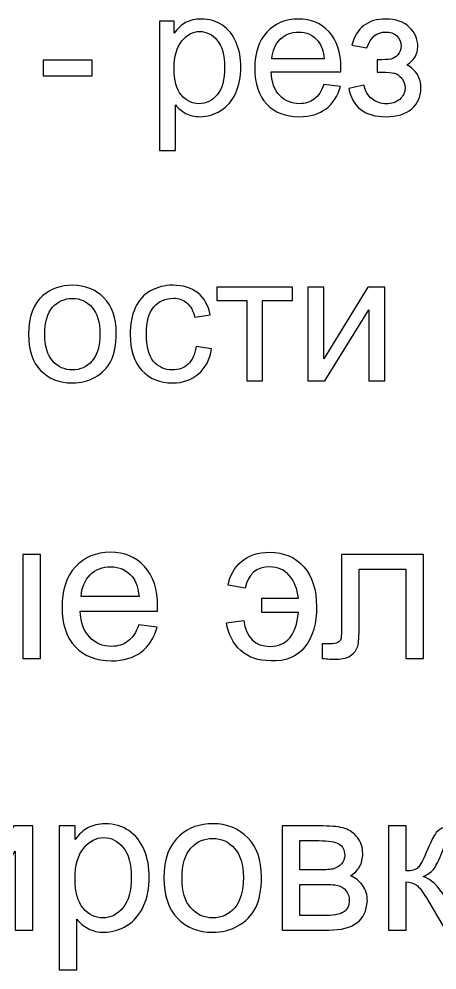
# Model space of a CAD drawing. Header units: millimetres. Extents: x 170 to 862, y -190 to 818.
# Drawn here: x 553.7 to 577.7, y 161.9 to 216.6 of the extents above; entities that cross this region are included whole.
import ezdxf

# ---------------------------------------------------------------- set-up
doc = ezdxf.new("R2010")
doc.units = ezdxf.units.MM
doc.header["$MEASUREMENT"] = 0
doc.layers.add('layer 1', color=7, linetype='Continuous')

msp = doc.modelspace()

# ---------------------------------------------------------------- linework, layer by layer
at = {"layer": 'layer 1', "color": 250}
for points, knots in [([(561.7509, 209.0199), (561.7509, 209.0199), (561.7509, 216.4803), (561.7509, 216.4803), (561.7509, 216.4803), (561.7509, 216.4803), (562.5821, 216.4803), (562.5821, 216.4803), (562.5821, 216.4803), (562.5821, 216.4803), (562.5821, 215.772), (562.5821, 215.772), (562.5821, 215.772), (562.7778, 216.0456), (562.9995, 216.2517), (563.2471, 216.3885), (563.2471, 216.3885), (563.493, 216.5253), (563.7926, 216.5946), (564.1442, 216.5946), (564.1442, 216.5946), (564.6048, 216.5946), (565.01, 216.4768), (565.3616, 216.2396), (565.3616, 216.2396), (565.7131, 216.004), (565.9781, 215.6698), (566.1582, 215.2403), (566.1582, 215.2403), (566.3365, 214.8091), (566.4266, 214.3381), (566.4266, 213.8238), (566.4266, 213.8238), (566.4266, 213.2748), (566.3279, 212.7795), (566.1305, 212.3379), (566.1305, 212.3379), (565.933, 211.8981), (565.6456, 211.5604), (565.2681, 211.3248), (565.2681, 211.3248), (564.8923, 211.0911), (564.4957, 210.9733), (564.0801, 210.9733), (564.0801, 210.9733), (563.7753, 210.9733), (563.5017, 211.0374), (563.261, 211.1655), (563.261, 211.1655), (563.0185, 211.2937), (562.8211, 211.4547), (562.6652, 211.6504), (562.6652, 211.6504), (562.6652, 211.6504), (562.6652, 209.0199), (562.6652, 209.0199), (562.6652, 209.0199), (562.6652, 209.0199), (561.7509, 209.0199), (561.7509, 209.0199)], [0, 0, 0, 0, 0.0625, 0.0625, 0.0625, 0.0625, 0.125, 0.125, 0.125, 0.125, 0.1875, 0.1875, 0.1875, 0.1875, 0.25, 0.25, 0.25, 0.25, 0.3125, 0.3125, 0.3125, 0.3125, 0.375, 0.375, 0.375, 0.375, 0.4375, 0.4375, 0.4375, 0.4375, 0.5, 0.5, 0.5, 0.5, 0.5625, 0.5625, 0.5625, 0.5625, 0.625, 0.625, 0.625, 0.625, 0.6875, 0.6875, 0.6875, 0.6875, 0.75, 0.75, 0.75, 0.75, 0.8125, 0.8125, 0.8125, 0.8125, 0.875, 0.875, 0.875, 0.875, 1, 1, 1, 1]), ([(571.2079, 212.8332), (571.2079, 212.8332), (572.1534, 212.7085), (572.1534, 212.7085), (572.1534, 212.7085), (572.0062, 212.1596), (571.7309, 211.7318), (571.3291, 211.4288), (571.3291, 211.4288), (570.9274, 211.1257), (570.4148, 210.9733), (569.7896, 210.9733), (569.7896, 210.9733), (569.0034, 210.9733), (568.38, 211.2157), (567.9193, 211.7006), (567.9193, 211.7006), (567.4587, 212.1838), (567.2283, 212.8644), (567.2283, 213.7389), (567.2283, 213.7389), (567.2283, 214.6429), (567.4604, 215.346), (567.9262, 215.8447), (567.9262, 215.8447), (568.3921, 216.3452), (568.9965, 216.5946), (569.7394, 216.5946), (569.7394, 216.5946), (570.4581, 216.5946), (571.0451, 216.3504), (571.5006, 215.8603), (571.5006, 215.8603), (571.956, 215.3702), (572.1846, 214.681), (572.1846, 213.7926), (572.1846, 213.7926), (572.1846, 213.7389), (572.1829, 213.6575), (572.1794, 213.5501), (572.1794, 213.5501), (572.1794, 213.5501), (568.1635, 213.5501), (568.1635, 213.5501), (568.1635, 213.5501), (568.1981, 212.9596), (568.3644, 212.5059), (568.6657, 212.1925), (568.6657, 212.1925), (568.9653, 211.879), (569.3411, 211.7214), (569.7896, 211.7214), (569.7896, 211.7214), (570.1238, 211.7214), (570.4096, 211.8097), (570.6451, 211.9864), (570.6451, 211.9864), (570.8823, 212.163), (571.0694, 212.4453), (571.2079, 212.8332)], [0, 0, 0, 0, 0.0625, 0.0625, 0.0625, 0.0625, 0.125, 0.125, 0.125, 0.125, 0.1875, 0.1875, 0.1875, 0.1875, 0.25, 0.25, 0.25, 0.25, 0.3125, 0.3125, 0.3125, 0.3125, 0.375, 0.375, 0.375, 0.375, 0.4375, 0.4375, 0.4375, 0.4375, 0.5, 0.5, 0.5, 0.5, 0.5625, 0.5625, 0.5625, 0.5625, 0.625, 0.625, 0.625, 0.625, 0.6875, 0.6875, 0.6875, 0.6875, 0.75, 0.75, 0.75, 0.75, 0.8125, 0.8125, 0.8125, 0.8125, 0.875, 0.875, 0.875, 0.875, 1, 1, 1, 1]), ([(574.2748, 213.5294), (574.2748, 213.5294), (574.2748, 214.2463), (574.2748, 214.2463), (574.2748, 214.2463), (574.6592, 214.2498), (574.9225, 214.2654), (575.061, 214.2913), (575.061, 214.2913), (575.2013, 214.319), (575.3346, 214.3987), (575.4593, 214.5338), (575.4593, 214.5338), (575.584, 214.6689), (575.6463, 214.8368), (575.6463, 215.0395), (575.6463, 215.0395), (575.6463, 215.2836), (575.5649, 215.481), (575.4004, 215.6265), (575.4004, 215.6265), (575.2359, 215.7737), (575.0246, 215.8464), (574.7631, 215.8464), (574.7631, 215.8464), (574.2488, 215.8464), (573.8886, 215.5451), (573.6825, 214.9425), (573.6825, 214.9425), (573.6825, 214.9425), (572.8097, 215.0879), (572.8097, 215.0879), (572.8097, 215.0879), (573.0799, 216.0924), (573.7345, 216.5946), (574.7701, 216.5946), (574.7701, 216.5946), (575.345, 216.5946), (575.7953, 216.4387), (576.1226, 216.1253), (576.1226, 216.1253), (576.4499, 215.8118), (576.6126, 215.4378), (576.6126, 215.0031), (576.6126, 215.0031), (576.6126, 214.565), (576.3996, 214.2151), (575.9754, 213.9571), (575.9754, 213.9571), (576.2472, 213.8116), (576.4499, 213.6263), (576.5867, 213.4012), (576.5867, 213.4012), (576.7217, 213.1761), (576.7893, 212.9094), (576.7893, 212.6011), (576.7893, 212.6011), (576.7893, 212.118), (576.6126, 211.7266), (576.2611, 211.4253), (576.2611, 211.4253), (575.9078, 211.124), (575.416, 210.9733), (574.7822, 210.9733), (574.7822, 210.9733), (573.5526, 210.9733), (572.8392, 211.5171), (572.6435, 212.6046), (572.6435, 212.6046), (572.6435, 212.6046), (573.5059, 212.7916), (573.5059, 212.7916), (573.5059, 212.7916), (573.5838, 212.4488), (573.7414, 212.1821), (573.9804, 211.9933), (573.9804, 211.9933), (574.2194, 211.8045), (574.4912, 211.711), (574.7995, 211.711), (574.7995, 211.711), (575.1078, 211.711), (575.3641, 211.7976), (575.5684, 211.9725), (575.5684, 211.9725), (575.7727, 212.1457), (575.8749, 212.3674), (575.8749, 212.6375), (575.8749, 212.6375), (575.8749, 212.8471), (575.8108, 213.0289), (575.6827, 213.1847), (575.6827, 213.1847), (575.5545, 213.3406), (575.4177, 213.4376), (575.2723, 213.4757), (575.2723, 213.4757), (575.1268, 213.5155), (574.8636, 213.5346), (574.4826, 213.5346), (574.4826, 213.5346), (574.4514, 213.5346), (574.3821, 213.5328), (574.2748, 213.5294)], [0, 0, 0, 0, 0.037037, 0.037037, 0.037037, 0.037037, 0.0740741, 0.0740741, 0.0740741, 0.0740741, 0.1111111, 0.1111111, 0.1111111, 0.1111111, 0.1481481, 0.1481481, 0.1481481, 0.1481481, 0.1851852, 0.1851852, 0.1851852, 0.1851852, 0.2222222, 0.2222222, 0.2222222, 0.2222222, 0.2592593, 0.2592593, 0.2592593, 0.2592593, 0.2962963, 0.2962963, 0.2962963, 0.2962963, 0.3333333, 0.3333333, 0.3333333, 0.3333333, 0.3703704, 0.3703704, 0.3703704, 0.3703704, 0.4074074, 0.4074074, 0.4074074, 0.4074074, 0.4444444, 0.4444444, 0.4444444, 0.4444444, 0.4814815, 0.4814815, 0.4814815, 0.4814815, 0.5185185, 0.5185185, 0.5185185, 0.5185185, 0.5555556, 0.5555556, 0.5555556, 0.5555556, 0.5925926, 0.5925926, 0.5925926, 0.5925926, 0.6296296, 0.6296296, 0.6296296, 0.6296296, 0.6666667, 0.6666667, 0.6666667, 0.6666667, 0.7037037, 0.7037037, 0.7037037, 0.7037037, 0.7407407, 0.7407407, 0.7407407, 0.7407407, 0.7777778, 0.7777778, 0.7777778, 0.7777778, 0.8148148, 0.8148148, 0.8148148, 0.8148148, 0.8518519, 0.8518519, 0.8518519, 0.8518519, 0.8888889, 0.8888889, 0.8888889, 0.8888889, 0.9259259, 0.9259259, 0.9259259, 0.9259259, 1, 1, 1, 1]), ([(562.5821, 213.751), (562.5821, 213.0601), (562.7224, 212.5492), (563.0012, 212.2184), (563.0012, 212.2184), (563.2817, 211.8877), (563.6212, 211.7214), (564.0195, 211.7214), (564.0195, 211.7214), (564.4247, 211.7214), (564.771, 211.8929), (565.0585, 212.2358), (565.0585, 212.2358), (565.3477, 212.5786), (565.4915, 213.1086), (565.4915, 213.8272), (565.4915, 213.8272), (565.4915, 214.513), (565.3512, 215.0256), (565.0689, 215.3668), (565.0689, 215.3668), (564.7866, 215.7079), (564.4507, 215.8776), (564.0593, 215.8776), (564.0593, 215.8776), (563.6714, 215.8776), (563.3285, 215.6958), (563.0306, 215.3339), (563.0306, 215.3339), (562.731, 214.9702), (562.5821, 214.4437), (562.5821, 213.751)], [0, 0, 0, 0, 0.1111111, 0.1111111, 0.1111111, 0.1111111, 0.2222222, 0.2222222, 0.2222222, 0.2222222, 0.3333333, 0.3333333, 0.3333333, 0.3333333, 0.4444444, 0.4444444, 0.4444444, 0.4444444, 0.5555556, 0.5555556, 0.5555556, 0.5555556, 0.6666667, 0.6666667, 0.6666667, 0.6666667, 0.7777778, 0.7777778, 0.7777778, 0.7777778, 1, 1, 1, 1]), ([(568.2154, 214.2983), (568.2154, 214.2983), (571.2183, 214.2983), (571.2183, 214.2983), (571.2183, 214.2983), (571.1785, 214.752), (571.0624, 215.0914), (570.8737, 215.3183), (570.8737, 215.3183), (570.5845, 215.6698), (570.207, 215.8464), (569.7446, 215.8464), (569.7446, 215.8464), (569.3255, 215.8464), (568.974, 215.7062), (568.6882, 215.4256), (568.6882, 215.4256), (568.4042, 215.1451), (568.2466, 214.7693), (568.2154, 214.2983)], [0, 0, 0, 0, 0.1666667, 0.1666667, 0.1666667, 0.1666667, 0.3333333, 0.3333333, 0.3333333, 0.3333333, 0.5, 0.5, 0.5, 0.5, 0.6666667, 0.6666667, 0.6666667, 0.6666667, 1, 1, 1, 1]), ([(555.0404, 213.3216), (555.0404, 213.3216), (555.0404, 214.2359), (555.0404, 214.2359), (555.0404, 214.2359), (555.0404, 214.2359), (557.8666, 214.2359), (557.8666, 214.2359), (557.8666, 214.2359), (557.8666, 214.2359), (557.8666, 213.3216), (557.8666, 213.3216), (557.8666, 213.3216), (557.8666, 213.3216), (555.0404, 213.3216), (555.0404, 213.3216)], [0, 0, 0, 0, 0.2, 0.2, 0.2, 0.2, 0.4, 0.4, 0.4, 0.4, 0.6, 0.6, 0.6, 0.6, 1, 1, 1, 1])]:
    msp.add_open_spline(points, degree=3, knots=knots, dxfattribs=at)
at = {"layer": 'layer 1', "color": 242}
for points, knots in [([(554.203, 198.4627), (554.203, 199.4585), (554.4801, 200.1962), (555.036, 200.6759), (555.036, 200.6759), (555.4983, 201.0742), (556.0646, 201.2734), (556.7313, 201.2734), (556.7313, 201.2734), (557.4708, 201.2734), (558.0769, 201.0309), (558.5479, 200.546), (558.5479, 200.546), (559.0173, 200.0629), (559.2528, 199.3927), (559.2528, 198.5389), (559.2528, 198.5389), (559.2528, 197.8462), (559.1489, 197.3025), (558.9411, 196.9059), (558.9411, 196.9059), (558.7332, 196.5093), (558.4302, 196.2011), (558.0319, 195.9811), (558.0319, 195.9811), (557.6353, 195.7612), (557.2006, 195.6521), (556.7313, 195.6521), (556.7313, 195.6521), (555.9763, 195.6521), (555.3667, 195.8928), (554.9009, 196.376), (554.9009, 196.376), (554.435, 196.8591), (554.203, 197.5553), (554.203, 198.4627)], [0, 0, 0, 0, 0.1, 0.1, 0.1, 0.1, 0.2, 0.2, 0.2, 0.2, 0.3, 0.3, 0.3, 0.3, 0.4, 0.4, 0.4, 0.4, 0.5, 0.5, 0.5, 0.5, 0.6, 0.6, 0.6, 0.6, 0.7, 0.7, 0.7, 0.7, 0.8, 0.8, 0.8, 0.8, 1, 1, 1, 1]), ([(563.8471, 197.7406), (563.8471, 197.7406), (564.7406, 197.6159), (564.7406, 197.6159), (564.7406, 197.6159), (564.6419, 197.0011), (564.3926, 196.5214), (563.9891, 196.1734), (563.9891, 196.1734), (563.5856, 195.8253), (563.0885, 195.6521), (562.5015, 195.6521), (562.5015, 195.6521), (561.7655, 195.6521), (561.1732, 195.8928), (560.7264, 196.3742), (560.7264, 196.3742), (560.2779, 196.8557), (560.0545, 197.5449), (560.0545, 198.442), (560.0545, 198.442), (560.0545, 199.0238), (560.1515, 199.5312), (560.3437, 199.9676), (560.3437, 199.9676), (560.5359, 200.4023), (560.8286, 200.7296), (561.2235, 200.9461), (561.2235, 200.9461), (561.6166, 201.1643), (562.0443, 201.2734), (562.5084, 201.2734), (562.5084, 201.2734), (563.092, 201.2734), (563.5717, 201.1262), (563.9423, 200.83), (563.9423, 200.83), (564.3146, 200.5339), (564.5536, 200.1131), (564.6575, 199.5693), (564.6575, 199.5693), (564.6575, 199.5693), (563.7743, 199.4342), (563.7743, 199.4342), (563.7743, 199.4342), (563.6895, 199.7962), (563.5405, 200.0681), (563.3241, 200.2516), (563.3241, 200.2516), (563.1093, 200.4335), (562.8496, 200.5252), (562.5448, 200.5252), (562.5448, 200.5252), (562.0841, 200.5252), (561.7101, 200.3607), (561.4209, 200.0317), (561.4209, 200.0317), (561.1334, 199.7009), (560.9897, 199.1814), (560.9897, 198.4679), (560.9897, 198.4679), (560.9897, 197.7441), (561.1282, 197.2193), (561.4053, 196.892), (561.4053, 196.892), (561.6841, 196.5647), (562.046, 196.4002), (562.4911, 196.4002), (562.4911, 196.4002), (562.8513, 196.4002), (563.1509, 196.5093), (563.3899, 196.7293), (563.3899, 196.7293), (563.6306, 196.9475), (563.783, 197.2851), (563.8471, 197.7406)], [0, 0, 0, 0, 0.05, 0.05, 0.05, 0.05, 0.1, 0.1, 0.1, 0.1, 0.15, 0.15, 0.15, 0.15, 0.2, 0.2, 0.2, 0.2, 0.25, 0.25, 0.25, 0.25, 0.3, 0.3, 0.3, 0.3, 0.35, 0.35, 0.35, 0.35, 0.4, 0.4, 0.4, 0.4, 0.45, 0.45, 0.45, 0.45, 0.5, 0.5, 0.5, 0.5, 0.55, 0.55, 0.55, 0.55, 0.6, 0.6, 0.6, 0.6, 0.65, 0.65, 0.65, 0.65, 0.7, 0.7, 0.7, 0.7, 0.75, 0.75, 0.75, 0.75, 0.8, 0.8, 0.8, 0.8, 0.85, 0.85, 0.85, 0.85, 0.9, 0.9, 0.9, 0.9, 1, 1, 1, 1]), ([(565.042, 201.1591), (565.042, 201.1591), (569.406, 201.1591), (569.406, 201.1591), (569.406, 201.1591), (569.406, 201.1591), (569.406, 200.4006), (569.406, 200.4006), (569.406, 200.4006), (569.406, 200.4006), (567.6812, 200.4006), (567.6812, 200.4006), (567.6812, 200.4006), (567.6812, 200.4006), (567.6812, 195.7664), (567.6812, 195.7664), (567.6812, 195.7664), (567.6812, 195.7664), (566.7668, 195.7664), (566.7668, 195.7664), (566.7668, 195.7664), (566.7668, 195.7664), (566.7668, 200.4006), (566.7668, 200.4006), (566.7668, 200.4006), (566.7668, 200.4006), (565.042, 200.4006), (565.042, 200.4006), (565.042, 200.4006), (565.042, 200.4006), (565.042, 201.1591), (565.042, 201.1591)], [0, 0, 0, 0, 0.1111111, 0.1111111, 0.1111111, 0.1111111, 0.2222222, 0.2222222, 0.2222222, 0.2222222, 0.3333333, 0.3333333, 0.3333333, 0.3333333, 0.4444444, 0.4444444, 0.4444444, 0.4444444, 0.5555556, 0.5555556, 0.5555556, 0.5555556, 0.6666667, 0.6666667, 0.6666667, 0.6666667, 0.7777778, 0.7777778, 0.7777778, 0.7777778, 1, 1, 1, 1]), ([(570.2788, 201.1591), (570.2788, 201.1591), (571.1931, 201.1591), (571.1931, 201.1591), (571.1931, 201.1591), (571.1931, 201.1591), (571.1931, 197.0462), (571.1931, 197.0462), (571.1931, 197.0462), (571.1931, 197.0462), (573.7336, 201.1591), (573.7336, 201.1591), (573.7336, 201.1591), (573.7336, 201.1591), (574.7155, 201.1591), (574.7155, 201.1591), (574.7155, 201.1591), (574.7155, 201.1591), (574.7155, 195.7664), (574.7155, 195.7664), (574.7155, 195.7664), (574.7155, 195.7664), (573.8012, 195.7664), (573.8012, 195.7664), (573.8012, 195.7664), (573.8012, 195.7664), (573.8012, 199.8533), (573.8012, 199.8533), (573.8012, 199.8533), (573.8012, 199.8533), (571.2641, 195.7664), (571.2641, 195.7664), (571.2641, 195.7664), (571.2641, 195.7664), (570.2788, 195.7664), (570.2788, 195.7664), (570.2788, 195.7664), (570.2788, 195.7664), (570.2788, 201.1591), (570.2788, 201.1591)], [0, 0, 0, 0, 0.0909091, 0.0909091, 0.0909091, 0.0909091, 0.1818182, 0.1818182, 0.1818182, 0.1818182, 0.2727273, 0.2727273, 0.2727273, 0.2727273, 0.3636364, 0.3636364, 0.3636364, 0.3636364, 0.4545455, 0.4545455, 0.4545455, 0.4545455, 0.5454545, 0.5454545, 0.5454545, 0.5454545, 0.6363636, 0.6363636, 0.6363636, 0.6363636, 0.7272727, 0.7272727, 0.7272727, 0.7272727, 0.8181818, 0.8181818, 0.8181818, 0.8181818, 1, 1, 1, 1]), ([(555.1381, 198.461), (555.1381, 197.7718), (555.2888, 197.2557), (555.5901, 196.9146), (555.5901, 196.9146), (555.8932, 196.5717), (556.2724, 196.4002), (556.7313, 196.4002), (556.7313, 196.4002), (557.1851, 196.4002), (557.5626, 196.5717), (557.8656, 196.9163), (557.8656, 196.9163), (558.167, 197.2609), (558.3176, 197.7856), (558.3176, 198.4904), (558.3176, 198.4904), (558.3176, 199.1554), (558.1652, 199.6594), (557.8622, 200.0005), (557.8622, 200.0005), (557.5591, 200.3434), (557.1816, 200.5149), (556.7313, 200.5149), (556.7313, 200.5149), (556.2724, 200.5149), (555.8932, 200.3451), (555.5901, 200.004), (555.5901, 200.004), (555.2888, 199.6628), (555.1381, 199.1485), (555.1381, 198.461)], [0, 0, 0, 0, 0.1111111, 0.1111111, 0.1111111, 0.1111111, 0.2222222, 0.2222222, 0.2222222, 0.2222222, 0.3333333, 0.3333333, 0.3333333, 0.3333333, 0.4444444, 0.4444444, 0.4444444, 0.4444444, 0.5555556, 0.5555556, 0.5555556, 0.5555556, 0.6666667, 0.6666667, 0.6666667, 0.6666667, 0.7777778, 0.7777778, 0.7777778, 0.7777778, 1, 1, 1, 1])]:
    msp.add_open_spline(points, degree=3, knots=knots, dxfattribs=at)
at = {"layer": 'layer 1', "color": 2}
for points, knots in [([(553.8722, 185.7761), (553.8722, 185.7761), (554.8879, 185.7761), (554.8879, 185.7761), (554.8879, 185.7761), (554.8879, 185.7761), (554.8879, 179.7859), (554.8879, 179.7859), (554.8879, 179.7859), (554.8879, 179.7859), (553.8722, 179.7859), (553.8722, 179.7859), (553.8722, 179.7859), (553.8722, 179.7859), (553.8722, 185.7761), (553.8722, 185.7761)], [0, 0, 0, 0, 0.2, 0.2, 0.2, 0.2, 0.4, 0.4, 0.4, 0.4, 0.6, 0.6, 0.6, 0.6, 1, 1, 1, 1]), ([(560.553, 181.7249), (560.553, 181.7249), (561.6033, 181.5864), (561.6033, 181.5864), (561.6033, 181.5864), (561.4398, 180.9766), (561.1339, 180.5015), (560.6877, 180.1649), (560.6877, 180.1649), (560.2414, 179.8282), (559.672, 179.6589), (558.9775, 179.6589), (558.9775, 179.6589), (558.1042, 179.6589), (557.4117, 179.9283), (556.9, 180.4669), (556.9, 180.4669), (556.3883, 181.0036), (556.1325, 181.7596), (556.1325, 182.731), (556.1325, 182.731), (556.1325, 183.7352), (556.3902, 184.5162), (556.9077, 185.0702), (556.9077, 185.0702), (557.4251, 185.6261), (558.0965, 185.9031), (558.9217, 185.9031), (558.9217, 185.9031), (559.7201, 185.9031), (560.3722, 185.6319), (560.8781, 185.0875), (560.8781, 185.0875), (561.384, 184.5431), (561.6379, 183.7775), (561.6379, 182.7906), (561.6379, 182.7906), (561.6379, 182.731), (561.636, 182.6406), (561.6322, 182.5213), (561.6322, 182.5213), (561.6322, 182.5213), (557.1712, 182.5213), (557.1712, 182.5213), (557.1712, 182.5213), (557.2097, 181.8654), (557.3944, 181.3614), (557.7291, 181.0132), (557.7291, 181.0132), (558.0619, 180.665), (558.4793, 180.49), (558.9775, 180.49), (558.9775, 180.49), (559.3488, 180.49), (559.6662, 180.5881), (559.9278, 180.7843), (559.9278, 180.7843), (560.1914, 180.9805), (560.3991, 181.294), (560.553, 181.7249)], [0, 0, 0, 0, 0.0625, 0.0625, 0.0625, 0.0625, 0.125, 0.125, 0.125, 0.125, 0.1875, 0.1875, 0.1875, 0.1875, 0.25, 0.25, 0.25, 0.25, 0.3125, 0.3125, 0.3125, 0.3125, 0.375, 0.375, 0.375, 0.375, 0.4375, 0.4375, 0.4375, 0.4375, 0.5, 0.5, 0.5, 0.5, 0.5625, 0.5625, 0.5625, 0.5625, 0.625, 0.625, 0.625, 0.625, 0.6875, 0.6875, 0.6875, 0.6875, 0.75, 0.75, 0.75, 0.75, 0.8125, 0.8125, 0.8125, 0.8125, 0.875, 0.875, 0.875, 0.875, 1, 1, 1, 1]), ([(567.6281, 183.2716), (567.6281, 183.2716), (567.6281, 182.4405), (567.6281, 182.4405), (567.6281, 182.4405), (567.6281, 182.4405), (569.7403, 182.4405), (569.7403, 182.4405), (569.7403, 182.4405), (569.6768, 181.7903), (569.5095, 181.3037), (569.2363, 180.9786), (569.2363, 180.9786), (568.9651, 180.6535), (568.5861, 180.49), (568.1033, 180.49), (568.1033, 180.49), (567.2473, 180.49), (566.7433, 180.9863), (566.5894, 181.9789), (566.5894, 181.9789), (566.5894, 181.9789), (565.5968, 181.8404), (565.5968, 181.8404), (565.5968, 181.8404), (565.7026, 181.1863), (565.9757, 180.6592), (566.4162, 180.2591), (566.4162, 180.2591), (566.8568, 179.859), (567.4338, 179.6589), (568.1456, 179.6589), (568.1456, 179.6589), (568.9939, 179.6108), (569.6499, 179.8802), (570.1154, 180.4669), (570.1154, 180.4669), (570.5809, 181.0536), (570.8022, 181.825), (570.7791, 182.781), (570.7791, 182.781), (570.7791, 183.7525), (570.5367, 184.5162), (570.0539, 185.0702), (570.0539, 185.0702), (569.5691, 185.6261), (568.9093, 185.9031), (568.0744, 185.9031), (568.0744, 185.9031), (567.4069, 185.9031), (566.8664, 185.7261), (566.4547, 185.3741), (566.4547, 185.3741), (566.0411, 185.0202), (565.7911, 184.5662), (565.7006, 184.0102), (565.7006, 184.0102), (565.7006, 184.0102), (566.6817, 183.8486), (566.6817, 183.8486), (566.6817, 183.8486), (566.8471, 184.6566), (567.3223, 185.0605), (568.1071, 185.0605), (568.1071, 185.0605), (568.5573, 185.0605), (568.9266, 184.8951), (569.2132, 184.5642), (569.2132, 184.5642), (569.5018, 184.2334), (569.6768, 183.8025), (569.7403, 183.2716), (569.7403, 183.2716), (569.7403, 183.2716), (567.6281, 183.2716), (567.6281, 183.2716)], [0, 0, 0, 0, 0.05, 0.05, 0.05, 0.05, 0.1, 0.1, 0.1, 0.1, 0.15, 0.15, 0.15, 0.15, 0.2, 0.2, 0.2, 0.2, 0.25, 0.25, 0.25, 0.25, 0.3, 0.3, 0.3, 0.3, 0.35, 0.35, 0.35, 0.35, 0.4, 0.4, 0.4, 0.4, 0.45, 0.45, 0.45, 0.45, 0.5, 0.5, 0.5, 0.5, 0.55, 0.55, 0.55, 0.55, 0.6, 0.6, 0.6, 0.6, 0.65, 0.65, 0.65, 0.65, 0.7, 0.7, 0.7, 0.7, 0.75, 0.75, 0.75, 0.75, 0.8, 0.8, 0.8, 0.8, 0.85, 0.85, 0.85, 0.85, 0.9, 0.9, 0.9, 0.9, 1, 1, 1, 1]), ([(572.2257, 185.7761), (572.2257, 185.7761), (576.9463, 185.7761), (576.9463, 185.7761), (576.9463, 185.7761), (576.9463, 185.7761), (576.9463, 179.7917), (576.9463, 179.7917), (576.9463, 179.7917), (576.9463, 179.7917), (575.9306, 179.7917), (575.9306, 179.7917), (575.9306, 179.7917), (575.9306, 179.7917), (575.9306, 184.9336), (575.9306, 184.9336), (575.9306, 184.9336), (575.9306, 184.9336), (573.2414, 184.9336), (573.2414, 184.9336), (573.2414, 184.9336), (573.2414, 184.9336), (573.2414, 181.9539), (573.2414, 181.9539), (573.2414, 181.9539), (573.2414, 181.2594), (573.2183, 180.8016), (573.174, 180.5784), (573.174, 180.5784), (573.1279, 180.3572), (573.0047, 180.1649), (572.8028, 179.9994), (572.8028, 179.9994), (572.5989, 179.834), (572.3065, 179.7513), (571.9237, 179.7513), (571.9237, 179.7513), (571.687, 179.7513), (571.4139, 179.7667), (571.1061, 179.7955), (571.1061, 179.7955), (571.1061, 179.7955), (571.1061, 180.64), (571.1061, 180.64), (571.1061, 180.64), (571.1061, 180.64), (571.5505, 180.64), (571.5505, 180.64), (571.5505, 180.64), (571.7601, 180.64), (571.9102, 180.6612), (572.0006, 180.7054), (572.0006, 180.7054), (572.091, 180.7477), (572.1506, 180.817), (572.1814, 180.9112), (572.1814, 180.9112), (572.2103, 181.0055), (572.2257, 181.3114), (572.2257, 181.8288), (572.2257, 181.8288), (572.2257, 181.8288), (572.2257, 185.7761), (572.2257, 185.7761)], [0, 0, 0, 0, 0.0588235, 0.0588235, 0.0588235, 0.0588235, 0.1176471, 0.1176471, 0.1176471, 0.1176471, 0.1764706, 0.1764706, 0.1764706, 0.1764706, 0.2352941, 0.2352941, 0.2352941, 0.2352941, 0.2941176, 0.2941176, 0.2941176, 0.2941176, 0.3529412, 0.3529412, 0.3529412, 0.3529412, 0.4117647, 0.4117647, 0.4117647, 0.4117647, 0.4705882, 0.4705882, 0.4705882, 0.4705882, 0.5294118, 0.5294118, 0.5294118, 0.5294118, 0.5882353, 0.5882353, 0.5882353, 0.5882353, 0.6470588, 0.6470588, 0.6470588, 0.6470588, 0.7058824, 0.7058824, 0.7058824, 0.7058824, 0.7647059, 0.7647059, 0.7647059, 0.7647059, 0.8235294, 0.8235294, 0.8235294, 0.8235294, 0.8823529, 0.8823529, 0.8823529, 0.8823529, 1, 1, 1, 1]), ([(557.2289, 183.3523), (557.2289, 183.3523), (560.5645, 183.3523), (560.5645, 183.3523), (560.5645, 183.3523), (560.5203, 183.8563), (560.3914, 184.2334), (560.1817, 184.4854), (560.1817, 184.4854), (559.8605, 184.8759), (559.4411, 185.0721), (558.9275, 185.0721), (558.9275, 185.0721), (558.462, 185.0721), (558.0715, 184.9163), (557.7541, 184.6046), (557.7541, 184.6046), (557.4386, 184.293), (557.2636, 183.8756), (557.2289, 183.3523)], [0, 0, 0, 0, 0.1666667, 0.1666667, 0.1666667, 0.1666667, 0.3333333, 0.3333333, 0.3333333, 0.3333333, 0.5, 0.5, 0.5, 0.5, 0.6666667, 0.6666667, 0.6666667, 0.6666667, 1, 1, 1, 1])]:
    msp.add_open_spline(points, degree=3, knots=knots, dxfattribs=at)
at = {"layer": 'layer 1', "color": 177}
for points, knots in [([(555.9632, 161.8669), (555.9632, 161.8669), (555.9632, 170.1539), (555.9632, 170.1539), (555.9632, 170.1539), (555.9632, 170.1539), (556.8865, 170.1539), (556.8865, 170.1539), (556.8865, 170.1539), (556.8865, 170.1539), (556.8865, 169.3672), (556.8865, 169.3672), (556.8865, 169.3672), (557.1039, 169.6711), (557.3501, 169.9), (557.6252, 170.052), (557.6252, 170.052), (557.8984, 170.204), (558.2311, 170.2809), (558.6216, 170.2809), (558.6216, 170.2809), (559.1333, 170.2809), (559.5835, 170.1501), (559.974, 169.8866), (559.974, 169.8866), (560.3645, 169.6249), (560.6588, 169.2537), (560.8589, 168.7766), (560.8589, 168.7766), (561.057, 168.2976), (561.157, 167.7744), (561.157, 167.2031), (561.157, 167.2031), (561.157, 166.5933), (561.0474, 166.0431), (560.8281, 165.5526), (560.8281, 165.5526), (560.6088, 165.064), (560.2895, 164.6889), (559.8701, 164.4272), (559.8701, 164.4272), (559.4527, 164.1675), (559.0122, 164.0367), (558.5505, 164.0367), (558.5505, 164.0367), (558.2119, 164.0367), (557.908, 164.1079), (557.6406, 164.2503), (557.6406, 164.2503), (557.3713, 164.3926), (557.152, 164.5715), (556.9789, 164.7889), (556.9789, 164.7889), (556.9789, 164.7889), (556.9789, 161.8669), (556.9789, 161.8669), (556.9789, 161.8669), (556.9789, 161.8669), (555.9632, 161.8669), (555.9632, 161.8669)], [0, 0, 0, 0, 0.0625, 0.0625, 0.0625, 0.0625, 0.125, 0.125, 0.125, 0.125, 0.1875, 0.1875, 0.1875, 0.1875, 0.25, 0.25, 0.25, 0.25, 0.3125, 0.3125, 0.3125, 0.3125, 0.375, 0.375, 0.375, 0.375, 0.4375, 0.4375, 0.4375, 0.4375, 0.5, 0.5, 0.5, 0.5, 0.5625, 0.5625, 0.5625, 0.5625, 0.625, 0.625, 0.625, 0.625, 0.6875, 0.6875, 0.6875, 0.6875, 0.75, 0.75, 0.75, 0.75, 0.8125, 0.8125, 0.8125, 0.8125, 0.875, 0.875, 0.875, 0.875, 1, 1, 1, 1]), ([(562.0015, 167.1588), (562.0015, 168.2649), (562.3093, 169.0844), (562.9268, 169.6172), (562.9268, 169.6172), (563.4404, 170.0597), (564.0694, 170.2809), (564.81, 170.2809), (564.81, 170.2809), (565.6314, 170.2809), (566.3047, 170.0116), (566.8279, 169.473), (566.8279, 169.473), (567.3492, 168.9363), (567.6108, 168.1918), (567.6108, 167.2435), (567.6108, 167.2435), (567.6108, 166.474), (567.4954, 165.87), (567.2646, 165.4295), (567.2646, 165.4295), (567.0338, 164.9889), (566.6971, 164.6465), (566.2547, 164.4022), (566.2547, 164.4022), (565.8142, 164.1579), (565.3313, 164.0367), (564.81, 164.0367), (564.81, 164.0367), (563.9713, 164.0367), (563.2942, 164.3041), (562.7767, 164.8408), (562.7767, 164.8408), (562.2593, 165.3775), (562.0015, 166.1508), (562.0015, 167.1588)], [0, 0, 0, 0, 0.1, 0.1, 0.1, 0.1, 0.2, 0.2, 0.2, 0.2, 0.3, 0.3, 0.3, 0.3, 0.4, 0.4, 0.4, 0.4, 0.5, 0.5, 0.5, 0.5, 0.6, 0.6, 0.6, 0.6, 0.7, 0.7, 0.7, 0.7, 0.8, 0.8, 0.8, 0.8, 1, 1, 1, 1]), ([(549.5151, 170.1539), (549.5151, 170.1539), (550.5308, 170.1539), (550.5308, 170.1539), (550.5308, 170.1539), (550.5308, 170.1539), (550.5308, 165.5853), (550.5308, 165.5853), (550.5308, 165.5853), (550.5308, 165.5853), (553.3527, 170.1539), (553.3527, 170.1539), (553.3527, 170.1539), (553.3527, 170.1539), (554.4435, 170.1539), (554.4435, 170.1539), (554.4435, 170.1539), (554.4435, 170.1539), (554.4435, 164.1637), (554.4435, 164.1637), (554.4435, 164.1637), (554.4435, 164.1637), (553.4278, 164.1637), (553.4278, 164.1637), (553.4278, 164.1637), (553.4278, 164.1637), (553.4278, 168.7035), (553.4278, 168.7035), (553.4278, 168.7035), (553.4278, 168.7035), (550.6096, 164.1637), (550.6096, 164.1637), (550.6096, 164.1637), (550.6096, 164.1637), (549.5151, 164.1637), (549.5151, 164.1637), (549.5151, 164.1637), (549.5151, 164.1637), (549.5151, 170.1539), (549.5151, 170.1539)], [0, 0, 0, 0, 0.0909091, 0.0909091, 0.0909091, 0.0909091, 0.1818182, 0.1818182, 0.1818182, 0.1818182, 0.2727273, 0.2727273, 0.2727273, 0.2727273, 0.3636364, 0.3636364, 0.3636364, 0.3636364, 0.4545455, 0.4545455, 0.4545455, 0.4545455, 0.5454545, 0.5454545, 0.5454545, 0.5454545, 0.6363636, 0.6363636, 0.6363636, 0.6363636, 0.7272727, 0.7272727, 0.7272727, 0.7272727, 0.8181818, 0.8181818, 0.8181818, 0.8181818, 1, 1, 1, 1]), ([(568.8016, 170.1539), (568.8016, 170.1539), (571.1388, 170.1539), (571.1388, 170.1539), (571.1388, 170.1539), (571.712, 170.1539), (572.1391, 170.1059), (572.42, 170.0097), (572.42, 170.0097), (572.6989, 169.9135), (572.9393, 169.7384), (573.1394, 169.4826), (573.1394, 169.4826), (573.3414, 169.2248), (573.4414, 168.919), (573.4414, 168.5612), (573.4414, 168.5612), (573.4414, 168.2745), (573.3818, 168.0245), (573.2644, 167.8129), (573.2644, 167.8129), (573.1452, 167.5993), (572.9682, 167.4204), (572.7297, 167.2781), (572.7297, 167.2781), (573.0105, 167.1838), (573.2433, 167.0088), (573.4299, 166.751), (573.4299, 166.751), (573.6145, 166.4952), (573.7069, 166.1893), (573.7069, 165.8373), (573.7069, 165.8373), (573.6703, 165.2698), (573.4664, 164.8485), (573.099, 164.5754), (573.099, 164.5754), (572.7316, 164.3003), (572.1968, 164.1637), (571.4966, 164.1637), (571.4966, 164.1637), (571.4966, 164.1637), (568.8016, 164.1637), (568.8016, 164.1637), (568.8016, 164.1637), (568.8016, 164.1637), (568.8016, 170.1539), (568.8016, 170.1539)], [0, 0, 0, 0, 0.0769231, 0.0769231, 0.0769231, 0.0769231, 0.1538462, 0.1538462, 0.1538462, 0.1538462, 0.2307692, 0.2307692, 0.2307692, 0.2307692, 0.3076923, 0.3076923, 0.3076923, 0.3076923, 0.3846154, 0.3846154, 0.3846154, 0.3846154, 0.4615385, 0.4615385, 0.4615385, 0.4615385, 0.5384615, 0.5384615, 0.5384615, 0.5384615, 0.6153846, 0.6153846, 0.6153846, 0.6153846, 0.6923077, 0.6923077, 0.6923077, 0.6923077, 0.7692308, 0.7692308, 0.7692308, 0.7692308, 0.8461538, 0.8461538, 0.8461538, 0.8461538, 1, 1, 1, 1]), ([(574.9226, 170.1539), (574.9226, 170.1539), (575.9383, 170.1539), (575.9383, 170.1539), (575.9383, 170.1539), (575.9383, 170.1539), (575.9383, 167.5686), (575.9383, 167.5686), (575.9383, 167.5686), (576.2615, 167.5686), (576.4885, 167.6301), (576.6193, 167.7552), (576.6193, 167.7552), (576.7482, 167.8783), (576.9386, 168.238), (577.1925, 168.8362), (577.1925, 168.8362), (577.3926, 169.3095), (577.5542, 169.6211), (577.6773, 169.7711), (577.6773, 169.7711), (577.8023, 169.9212), (577.9447, 170.0231), (578.1063, 170.0751), (578.1063, 170.0751), (578.2698, 170.127), (578.5295, 170.1539), (578.8853, 170.1539), (578.8853, 170.1539), (578.8853, 170.1539), (579.0892, 170.1539), (579.0892, 170.1539), (579.0892, 170.1539), (579.0892, 170.1539), (579.0892, 169.3172), (579.0892, 169.3172), (579.0892, 169.3172), (579.0892, 169.3172), (578.8065, 169.3229), (578.8065, 169.3229), (578.8065, 169.3229), (578.5391, 169.3229), (578.3679, 169.2825), (578.2929, 169.2037), (578.2929, 169.2037), (578.214, 169.1209), (578.0928, 168.8747), (577.9312, 168.465), (577.9312, 168.465), (577.7773, 168.0726), (577.6369, 167.8013), (577.508, 167.6513), (577.508, 167.6513), (577.381, 167.5012), (577.1829, 167.3647), (576.9155, 167.2396), (576.9155, 167.2396), (577.3522, 167.1223), (577.7831, 166.7164), (578.2063, 166.02), (578.2063, 166.02), (578.2063, 166.02), (579.3201, 164.1637), (579.3201, 164.1637), (579.3201, 164.1637), (579.3201, 164.1637), (578.2044, 164.1637), (578.2044, 164.1637), (578.2044, 164.1637), (578.2044, 164.1637), (577.106, 166.0143), (577.106, 166.0143), (577.106, 166.0143), (576.8847, 166.3894), (576.6924, 166.6356), (576.5289, 166.7549), (576.5289, 166.7549), (576.3634, 166.8741), (576.1672, 166.9338), (575.9383, 166.9338), (575.9383, 166.9338), (575.9383, 166.9338), (575.9383, 164.1637), (575.9383, 164.1637), (575.9383, 164.1637), (575.9383, 164.1637), (574.9226, 164.1637), (574.9226, 164.1637), (574.9226, 164.1637), (574.9226, 164.1637), (574.9226, 170.1539), (574.9226, 170.1539)], [0, 0, 0, 0, 0.0416667, 0.0416667, 0.0416667, 0.0416667, 0.0833333, 0.0833333, 0.0833333, 0.0833333, 0.125, 0.125, 0.125, 0.125, 0.1666667, 0.1666667, 0.1666667, 0.1666667, 0.2083333, 0.2083333, 0.2083333, 0.2083333, 0.25, 0.25, 0.25, 0.25, 0.2916667, 0.2916667, 0.2916667, 0.2916667, 0.3333333, 0.3333333, 0.3333333, 0.3333333, 0.375, 0.375, 0.375, 0.375, 0.4166667, 0.4166667, 0.4166667, 0.4166667, 0.4583333, 0.4583333, 0.4583333, 0.4583333, 0.5, 0.5, 0.5, 0.5, 0.5416667, 0.5416667, 0.5416667, 0.5416667, 0.5833333, 0.5833333, 0.5833333, 0.5833333, 0.625, 0.625, 0.625, 0.625, 0.6666667, 0.6666667, 0.6666667, 0.6666667, 0.7083333, 0.7083333, 0.7083333, 0.7083333, 0.75, 0.75, 0.75, 0.75, 0.7916667, 0.7916667, 0.7916667, 0.7916667, 0.8333333, 0.8333333, 0.8333333, 0.8333333, 0.875, 0.875, 0.875, 0.875, 0.9166667, 0.9166667, 0.9166667, 0.9166667, 1, 1, 1, 1]), ([(556.8865, 167.1223), (556.8865, 166.3547), (557.0423, 165.7873), (557.352, 165.4198), (557.352, 165.4198), (557.6637, 165.0524), (558.0407, 164.8678), (558.4831, 164.8678), (558.4831, 164.8678), (558.9333, 164.8678), (559.318, 165.0582), (559.6373, 165.4391), (559.6373, 165.4391), (559.9586, 165.82), (560.1182, 166.4086), (560.1182, 167.2069), (560.1182, 167.2069), (560.1182, 167.9687), (559.9624, 168.5381), (559.6489, 168.917), (559.6489, 168.917), (559.3353, 169.296), (558.9621, 169.4845), (558.5274, 169.4845), (558.5274, 169.4845), (558.0965, 169.4845), (557.7156, 169.2825), (557.3847, 168.8805), (557.3847, 168.8805), (557.052, 168.4765), (556.8865, 167.8917), (556.8865, 167.1223)], [0, 0, 0, 0, 0.1111111, 0.1111111, 0.1111111, 0.1111111, 0.2222222, 0.2222222, 0.2222222, 0.2222222, 0.3333333, 0.3333333, 0.3333333, 0.3333333, 0.4444444, 0.4444444, 0.4444444, 0.4444444, 0.5555556, 0.5555556, 0.5555556, 0.5555556, 0.6666667, 0.6666667, 0.6666667, 0.6666667, 0.7777778, 0.7777778, 0.7777778, 0.7777778, 1, 1, 1, 1]), ([(563.0403, 167.1569), (563.0403, 166.3913), (563.2076, 165.818), (563.5423, 165.4391), (563.5423, 165.4391), (563.879, 165.0582), (564.3002, 164.8678), (564.81, 164.8678), (564.81, 164.8678), (565.314, 164.8678), (565.7334, 165.0582), (566.07, 165.441), (566.07, 165.441), (566.4047, 165.8238), (566.5721, 166.4067), (566.5721, 167.1896), (566.5721, 167.1896), (566.5721, 167.9283), (566.4028, 168.4881), (566.0662, 168.867), (566.0662, 168.867), (565.7295, 169.2479), (565.3102, 169.4383), (564.81, 169.4383), (564.81, 169.4383), (564.3002, 169.4383), (563.879, 169.2498), (563.5423, 168.8709), (563.5423, 168.8709), (563.2076, 168.4919), (563.0403, 167.9206), (563.0403, 167.1569)], [0, 0, 0, 0, 0.1111111, 0.1111111, 0.1111111, 0.1111111, 0.2222222, 0.2222222, 0.2222222, 0.2222222, 0.3333333, 0.3333333, 0.3333333, 0.3333333, 0.4444444, 0.4444444, 0.4444444, 0.4444444, 0.5555556, 0.5555556, 0.5555556, 0.5555556, 0.6666667, 0.6666667, 0.6666667, 0.6666667, 0.7777778, 0.7777778, 0.7777778, 0.7777778, 1, 1, 1, 1]), ([(569.8173, 167.6263), (569.8173, 167.6263), (570.8945, 167.6263), (570.8945, 167.6263), (570.8945, 167.6263), (571.3235, 167.6263), (571.6197, 167.6494), (571.7794, 167.6936), (571.7794, 167.6936), (571.941, 167.7398), (572.0852, 167.8302), (572.2122, 167.9687), (572.2122, 167.9687), (572.3392, 168.1053), (572.4026, 168.2707), (572.4026, 168.4631), (572.4026, 168.4631), (572.4026, 168.7805), (572.2911, 168.9998), (572.0698, 169.1248), (572.0698, 169.1248), (571.8467, 169.2498), (571.4658, 169.3114), (570.9272, 169.3114), (570.9272, 169.3114), (570.9272, 169.3114), (569.8173, 169.3114), (569.8173, 169.3114), (569.8173, 169.3114), (569.8173, 169.3114), (569.8173, 167.6263), (569.8173, 167.6263)], [0, 0, 0, 0, 0.1111111, 0.1111111, 0.1111111, 0.1111111, 0.2222222, 0.2222222, 0.2222222, 0.2222222, 0.3333333, 0.3333333, 0.3333333, 0.3333333, 0.4444444, 0.4444444, 0.4444444, 0.4444444, 0.5555556, 0.5555556, 0.5555556, 0.5555556, 0.6666667, 0.6666667, 0.6666667, 0.6666667, 0.7777778, 0.7777778, 0.7777778, 0.7777778, 1, 1, 1, 1]), ([(569.8173, 164.9947), (569.8173, 164.9947), (571.1503, 164.9947), (571.1503, 164.9947), (571.1503, 164.9947), (571.7236, 164.9947), (572.1179, 165.062), (572.3315, 165.1948), (572.3315, 165.1948), (572.545, 165.3294), (572.6566, 165.5583), (572.6681, 165.8873), (572.6681, 165.8873), (572.6681, 166.0777), (572.6065, 166.2566), (572.4834, 166.4201), (572.4834, 166.4201), (572.3584, 166.5837), (572.1968, 166.6875), (571.9987, 166.7298), (571.9987, 166.7298), (571.8005, 166.7741), (571.4812, 166.7953), (571.0426, 166.7953), (571.0426, 166.7953), (571.0426, 166.7953), (569.8173, 166.7953), (569.8173, 166.7953), (569.8173, 166.7953), (569.8173, 166.7953), (569.8173, 164.9947), (569.8173, 164.9947)], [0, 0, 0, 0, 0.1111111, 0.1111111, 0.1111111, 0.1111111, 0.2222222, 0.2222222, 0.2222222, 0.2222222, 0.3333333, 0.3333333, 0.3333333, 0.3333333, 0.4444444, 0.4444444, 0.4444444, 0.4444444, 0.5555556, 0.5555556, 0.5555556, 0.5555556, 0.6666667, 0.6666667, 0.6666667, 0.6666667, 0.7777778, 0.7777778, 0.7777778, 0.7777778, 1, 1, 1, 1])]:
    msp.add_open_spline(points, degree=3, knots=knots, dxfattribs=at)

doc.saveas('drawing.dxf')
